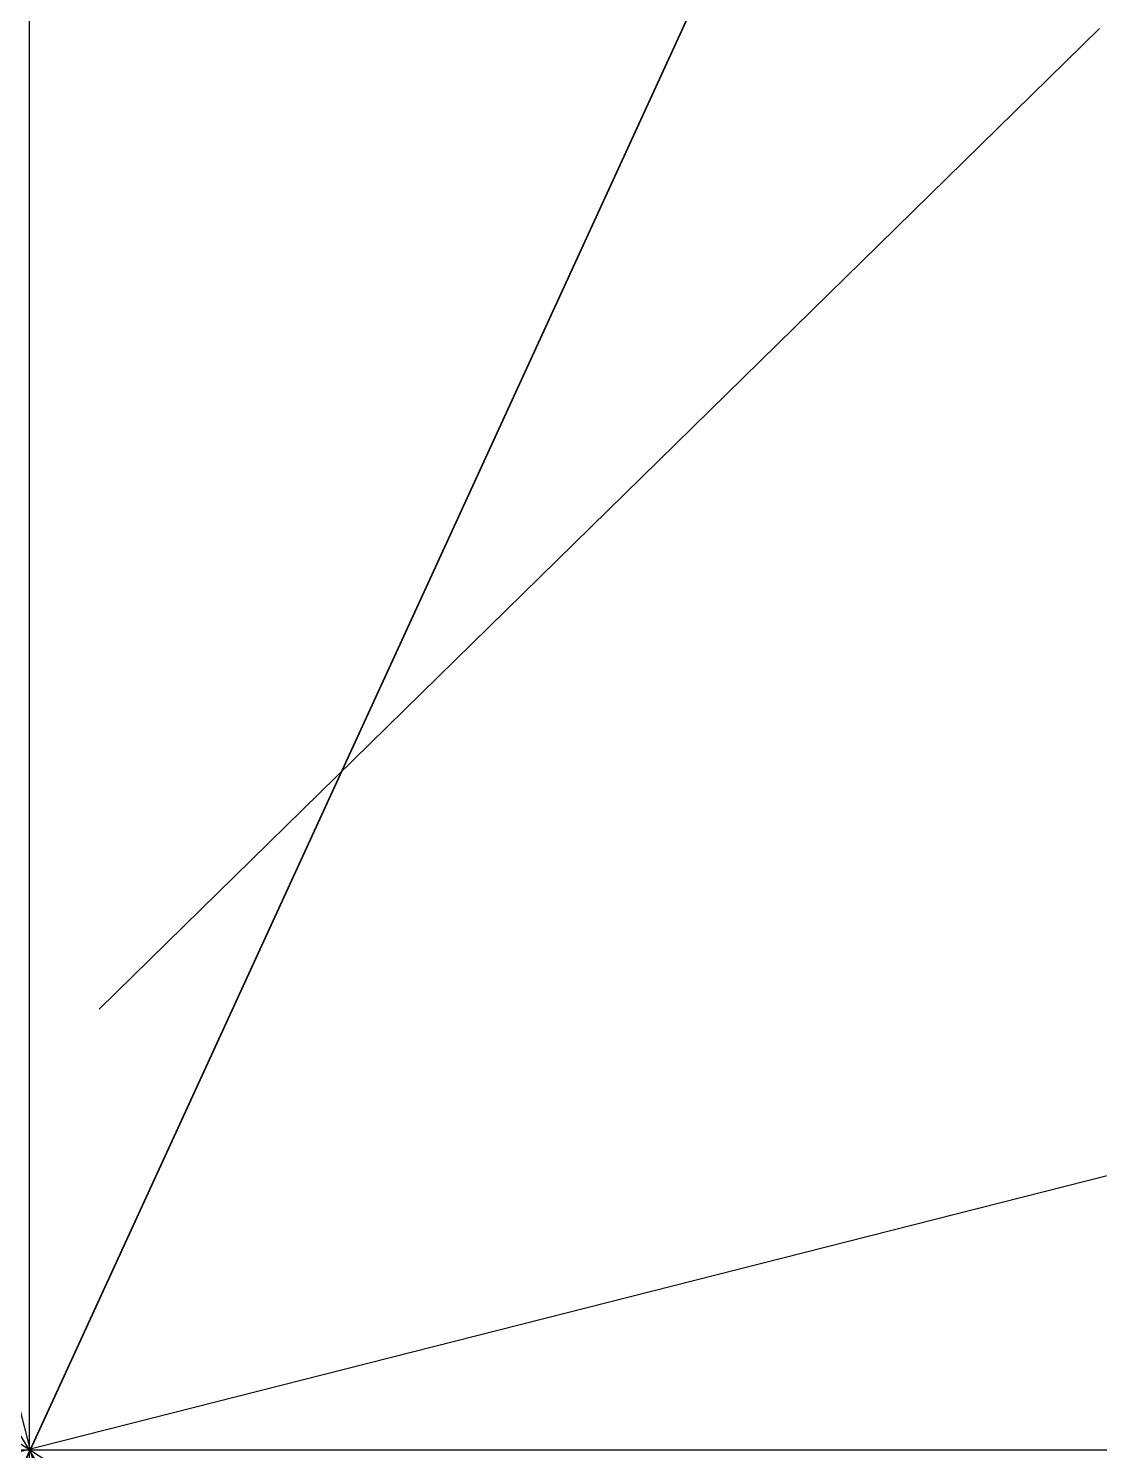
# Model space of a CAD drawing. Header units: inches. Extents: x -1334 to 1425089, y -781 to 1892034.
import ezdxf

# ---------------------------------------------------------------- set-up
doc = ezdxf.new("R2010")
doc.units = ezdxf.units.IN
doc.header["$MEASUREMENT"] = 0
for name, color, linetype in [('2-HILFS', 10, 'Continuous'), ('3-MANN', 6, 'Continuous'), ('4-FRAU', 6, 'Continuous'), ('5-JPEG', 7, 'Continuous'), ('COCKPIT', 3, 'Continuous'), ('LENKRAD', 3, 'Continuous'), ('RÜCKENLEHNE', 3, 'Continuous')]:
    doc.layers.add(name, color=color, linetype=linetype)
picture_1 = doc.add_image_def('image1.jpg', size_in_pixel=(1600, 1112))

msp = doc.modelspace()

# ---------------------------------------------------------------- linework, layer by layer
at = {"layer": '2-HILFS'}
for direction in [(0, 1), (-0.52156684, 0.85321043), (-0.84123358, 0.54067186), (1, 0)]:
    msp.add_xline((0, 0), direction, dxfattribs=at)
at = {"layer": '3-MANN'}
for p, q in [((93003, 586919), (1425089, 1892034)), ((32, 203), (-198, 363)), ((32, 203), (493, 655)), ((493, 655), (1119, 463)), ((775, 809), (608, 872)), ((1149, 741), (775, 809)), ((1119, 463), (1413, 1085)), ((1413, 1085), (1149, 741)), ((1413, 1085), (1439, 1221)), ((1439, 1221), (1439, 1353))]:
    msp.add_line(p, q, dxfattribs=at)
msp.add_circle((1439, 1511), 157, dxfattribs=at)
at = {"layer": '4-FRAU'}
for p, q in [((34, 145), (-166, 284)), ((34, 145), (392, 480)), ((392, 480), (840, 335)), ((666, 792), (608, 872)), ((896, 591), (666, 792)), ((840, 335), (896, 408)), ((896, 408), (1088, 853)), ((1088, 853), (896, 591)), ((1088, 853), (1098, 909)), ((1098, 909), (1108, 962)), ((1108, 962), (1108, 1075))]:
    msp.add_line(p, q, dxfattribs=at)
msp.add_circle((1108, 1188), 113, dxfattribs=at)
at = {"layer": 'COCKPIT'}
for p, q in [((-182, 574), (-430, 277)), ((-430, 277), (0, 0)), ((-369, 833), (312, 1000)), ((89, 574), (-182, 574)), ((369, 766), (89, 574)), ((312, 1000), (369, 766))]:
    msp.add_line(p, q, dxfattribs=at)
at = {"layer": 'LENKRAD'}
for direction in [(-0.96929606, -0.24589662), (0.24589662, -0.96929606)]:
    msp.add_xline((552, 893), direction, dxfattribs=at)
at = {"layer": 'RÜCKENLEHNE'}
for p in [(950, 195), (1239, 258)]:
    msp.add_xline(p, (0.41732813, 0.90875587), dxfattribs=at)

# ---------------------------------------------------------------- pictures from other files: only their frames are drawn
at = {"layer": '5-JPEG', "ltscale": 0.2}
image = msp.add_image(picture_1, insert=(-1334, -781), size_in_units=(4157, 2889), dxfattribs=dict(at, brightness=25))
image.dxf.flags = 7

doc.saveas('drawing.dxf')
